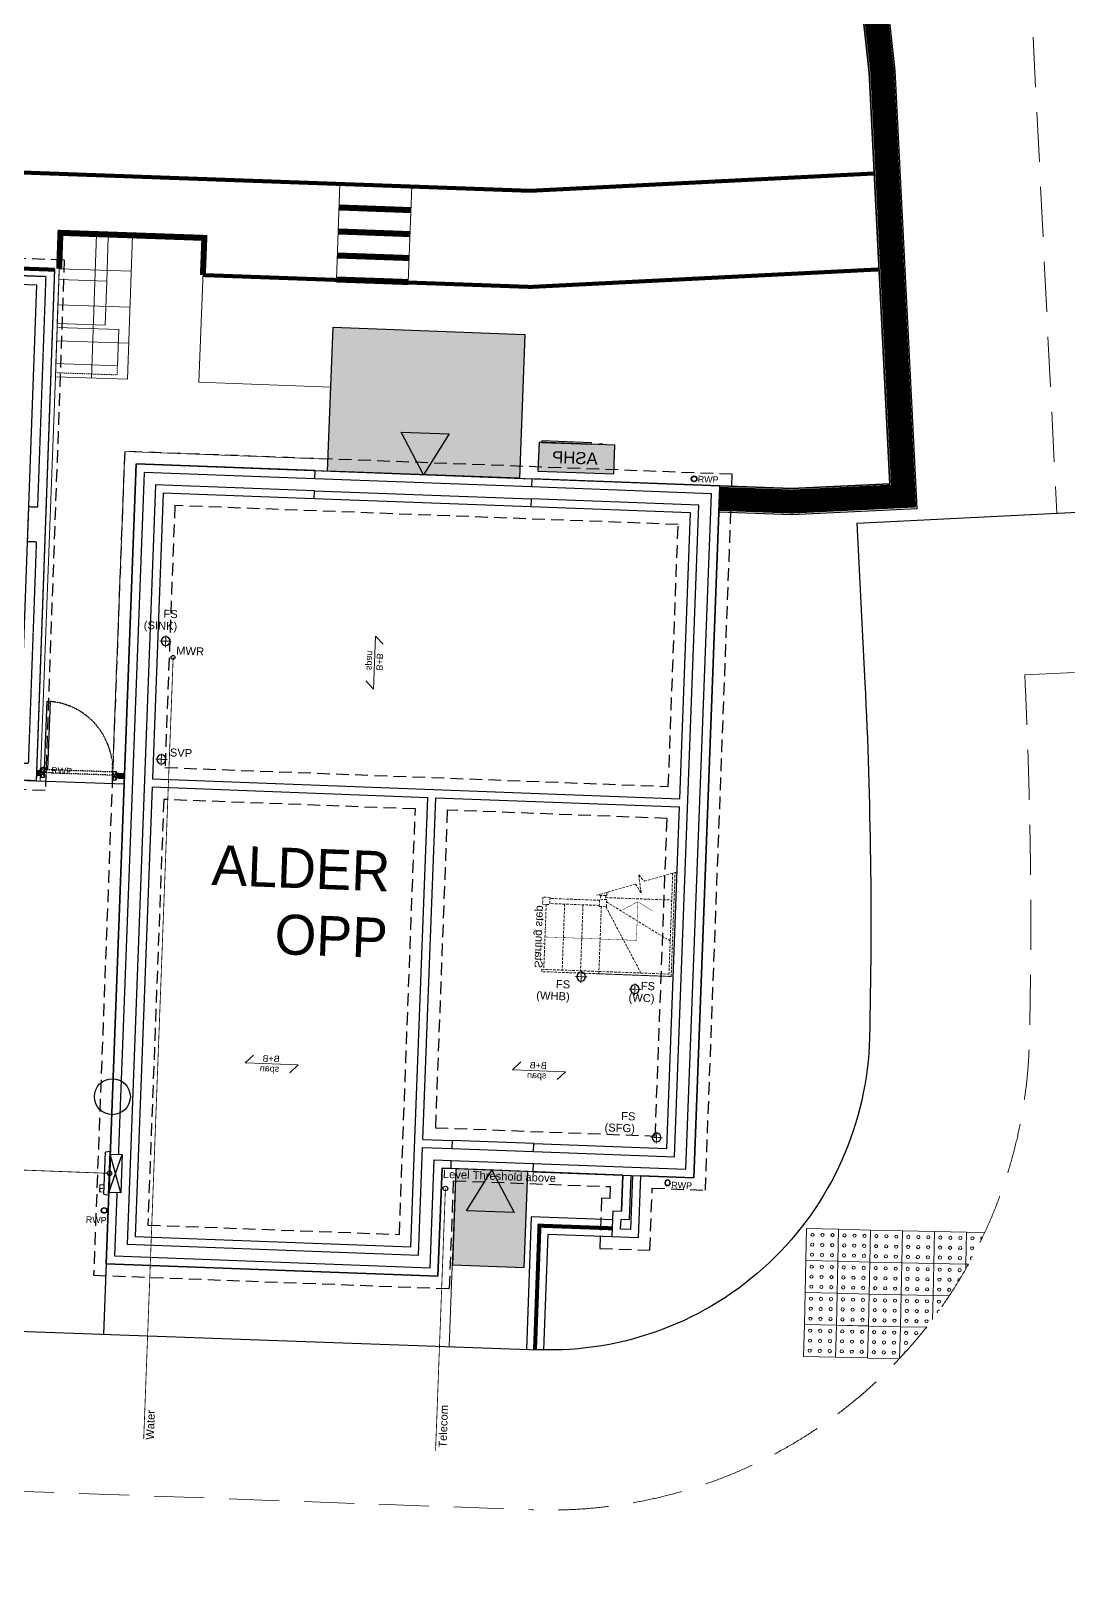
# Model space of a CAD drawing. Extents: x 287880777 to 288144713, y 62793326 to 63089570.
# Drawn here: x 287960923 to 287973894, y 63007206 to 63026431 of the extents above; entities that cross this region are included whole.
import ezdxf

# ---------------------------------------------------------------- set-up
doc = ezdxf.new("R2010")
doc.units = 0
doc.set_wipeout_variables(frame=1)
for name, pattern in [('CENTER', [2, 1.25, -0.25, 0.25, -0.25]), ('Dash', [6.35, 3.175, -3.175]), ('DASHED', [1.4, 0.7, -0.7]), ('HIDDEN', [9.525, 6.35, -3.175]), ('XREF - NORTHERN HIGHWAY DESIGN$0$DASHED2', [0.375, 0.25, -0.125])]:
    doc.linetypes.add(name, pattern=pattern)
doc.layers.get('0').update_dxf_attribs({"color": 252})
for name, color, linetype in [('EXP - PEN 1', 1, 'Continuous'), ('NAR 1200h METAL RAILINGS', 160, 'DASHED'), ('NAR DETAIL', 2, 'Continuous'), ('NAR EXTERNAL WALLS', 2, 'Continuous'), ('NAR PATIO', 3, 'Continuous'), ('NAR PRIVATE DRIVE', 6, 'Continuous'), ('NAR PRIVATE PATH HATCH', 8, 'Continuous'), ('NAR ROLLOVERS', 76, 'DASHED'), ('Wain-Drainage Foul', 6, 'Continuous'), ('Wain-Drainage Foul Text', 2, 'Continuous'), ('Wain-Electrics', 3, 'Continuous'), ('Wain-Foundation acessories', 9, 'Continuous'), ('Wain-Foundation Line', 9, 'Continuous'), ('Wain-Meter box', 9, 'Continuous'), ('Wain-Part M', 10, 'Continuous'), ('Wain-RWP', 9, 'Continuous'), ('Wain-Services Run (Electric)', 10, 'Continuous'), ('Wain-Services Run (Telecom)', 190, 'Continuous'), ('Wain-Stair 1', 2, 'Continuous'), ('Wain-Stair numbers', 9, 'Continuous'), ('Wain-Wall (External)', 4, 'Continuous')]:
    doc.layers.add(name, color=color, linetype=linetype)
for name, color, linetype, lineweight in [('EXP - STEPS', 240, 'Continuous', 18), ('NAR BIN STORAGE', 2, 'Continuous', 0), ('NAR CBF', 34, 'FENCELINE2', 0), ('NAR M4(2)', 94, 'Continuous', 30), ('NAR PATHS', 3, 'Continuous', 0), ('Wain-Text', 2, 'Continuous', 25), ('XREF - NORTHERN HIGHWAY DESIGN$0$EXP - HIGHWAY CHANNEL', 4, 'XREF - NORTHERN HIGHWAY DESIGN$0$DASHED2', 9), ('XREF - NORTHERN HIGHWAY DESIGN$0$EXP - HIGHWAY FOOTWAY', 3, 'Continuous', 25), ('XREF - NORTHERN HIGHWAY DESIGN$0$EXP - HIGHWAY TACTILES', 1, 'Continuous', 9), ('XREF - NORTHERN HIGHWAY DESIGN$0$EXP - PRIVATE CHANNEL', 3, 'XREF - NORTHERN HIGHWAY DESIGN$0$DASHED2', 9)]:
    doc.layers.add(name, color=color, linetype=linetype, lineweight=lineweight)
for name, color, linetype, true_color in [('NAR DOOR OPENINGS', 140, 'Continuous', 0x00bfff), ('NAR EV CHARGING POINT', 3, 'Continuous', 0x00ff00), ('NAR HOUSE TYPE NAMES', 1, 'Continuous', 0xff0000), ('Wain-Services Run (Water', 145, 'Continuous', 0x3481b8)]:
    doc.layers.add(name, color=color, linetype=linetype, true_color=true_color)
for name, color, linetype, lineweight, true_color in [('NAR Retaining Wall', 222, 'Continuous', 13, 0xcc0099), ('Wain-Mains Water Riser', 152, 'Continuous', 25, 0x2776bb), ('Wain-Mains Water Riser Text', 152, 'Continuous', 25, 0x2776bb)]:
    doc.layers.add(name, color=color, linetype=linetype, lineweight=lineweight, true_color=true_color)
doc.styles.add('DD Arial Narrow', font='ARIALN.TTF', dxfattribs={"height": 100})
doc.styles.get("Standard").update_dxf_attribs({"font": 'arial.ttf'})
doc.linetypes.add('FENCELINE2', pattern='A,0.25,-0.1,[132,ltypeshp.shx,S=0.1,R=0,X=-0.1,Y=0],-0.1,1', length=1.45)

# ---------------------------------------------------------------- blocks, each defined once
blk = doc.blocks.new('Stairs Subs (Alderwood)')
at = {"layer": 'Wain-Stair 1', "linetype": 'HIDDEN', "lineweight": 9, "ltscale": 5}
for p, q in [((107, 357), (107, 1658, 0)), ((136, 1649, 0), (136, 357)), ((546, 1598, 0), (556, 1592, 0)), ((917, 1388), (948, 1371)), ((948, 1337), (948, 1378, 0)), ((1038, 1348, 0), (1038, 1337)), ((961, 1312), (136, 1312)), ((136, 800), (948, 1259)), ((486, 386), (956, 1198)), ((1038, 1337), (948, 1337)), ((948, 1198), (948, 1288)), ((948, 1288), (1038, 1288)), ((1038, 1198), (948, 1198)), ((961, 1337), (961, 1288)), ((1012, 1198), (1012, 386)), ((1025, 1337), (1025, 1288)), ((1038, 1198), (1038, 1288)), ((1038, 1275), (1657, 1275)), ((1038, 1211), (1657, 1211)), ((1242, 1211), (1242, 386)), ((1472, 1211), (1472, 386)), ((1657, 1288), (1747, 1288)), ((1657, 1288), (1657, 1198)), ((1747, 1198), (1657, 1198)), ((1702, 1198), (1702, 386)), ((1747, 1288), (1747, 1198)), ((1012, 386), (136, 386)), ((1012, 386), (1012, 357)), ((1726, 386), (1012, 386)), ((1012, 357), (1012, 386)), ((1726, 357), (1726, 386)), ((107, 357), (1726, 357)), ((136, 357), (1012, 357)), ((1012, 357), (1726, 357))]:
    blk.add_line(p, q, dxfattribs=at)
at = {"layer": 'Wain-Stair 1', "linetype": 'HIDDEN', "lineweight": 9, "ltscale": 5, "elevation": 0}
blk.add_lwpolyline([(1073, 1336), (597, 1495), (522, 1388), (559, 1611), (486, 1533), (82, 1667)], dxfattribs=at)
at = {"layer": 'Wain-Stair numbers', "const_width": 5}
for points in [[(372, 1168), (372, 1168), (558, 1275), (744, 1168), (744, 1168)], [(558, 1275), (558, 792), (1702, 792)]]:
    blk.add_lwpolyline(points, dxfattribs=at)
at = {"layer": 'Wain-Stair numbers', "insert": (1719, 792), "char_height": 100, "width": 1584.27, "attachment_point": 2, "rotation": 90, "line_spacing_factor": 0.9}
blk.add_mtext('Starting step ', dxfattribs=at)
blk = doc.blocks.new('Drainage Pipe')
at = {"linetype": 'CENTER', "lineweight": 13, "ltscale": 20}
for p, q in [((-41681, 78687), (-41831, 78687)), ((-41756, 78762), (-41756, 78612))]:
    blk.add_line(p, q, dxfattribs=at)
blk.add_circle((-41756, 78687), 55)
blk = doc.blocks.new('RWP')
for radius in [35, 31.5]:
    blk.add_circle((35, 35), radius)
blk = doc.blocks.new('ASHP')
at = {"transparency": 33554457}
h = blk.add_hatch(color=256, dxfattribs=at)
h.dxf.hatch_style = 1
h.paths.add_polyline_path([(548853, -2506), (548853, -2866), (547903, -2866), (547903, -2506)])
for points in [[(548098, -2496), (548058, -2496), (548058, -2506), (548098, -2506)], [(548199, -2488), (548821, -2488), (548821, -2506), (548199, -2506)]]:
    blk.add_lwpolyline(points, close=True)
at = {"flags": 128}
blk.add_lwpolyline([(548853, -2506), (548853, -2866), (547903, -2866), (547903, -2506)], close=True, dxfattribs=at)
at = {"layer": 'Wain-Electrics', "lineweight": 0, "insert": (548112, -2609), "char_height": 150, "width": 2397.38, "attachment_point": 1, "line_spacing_factor": 0.9}
blk.add_mtext('\\A1;ASHP ', dxfattribs=at)
at = {"layer": 'Wain-Text', "lineweight": 0, "insert": (548112, -2609), "char_height": 150, "width": 2397.38, "attachment_point": 1, "line_spacing_factor": 0.9}
blk.add_mtext('\\A1;ASHP ', dxfattribs=at)
blk = doc.blocks.new('Span symbol - Beam & block')
at = {"linetype": 'Continuous', "lineweight": 13}
for p, q in [((-5342, 71790), (-6007, 71790)), ((-6007, 71790), (-5906, 71689)), ((-5442, 71890), (-5342, 71790))]:
    blk.add_line(p, q, dxfattribs=at)
at = {"insert": (-5770, 71896), "char_height": 80, "attachment_point": 1, "line_spacing_factor": 0.9}
blk.add_mtext('B+B\\Pspan', dxfattribs=at)
blk = doc.blocks.new('Wall mounted meter - Electric (Plan)')
blk.add_wipeout([(-7157, 85115), (-7157, 84635), (-7007, 84635), (-7007, 85115)])
for p, q in [((-7217, 85137), (-7157, 85147)), ((-7217, 85137), (-7217, 84613)), ((-7157, 85147), (-7157, 84603)), ((-7007, 85115), (-7157, 85115)), ((-7007, 84635), (-7007, 85115)), ((-7157, 84603), (-7217, 84613)), ((-7157, 84635), (-7007, 84635))]:
    blk.add_line(p, q)
at = {"color": 9}
for p, q in [((-7157, 85115), (-7007, 84635)), ((-7007, 85115), (-7157, 84635))]:
    blk.add_line(p, q, dxfattribs=at)
at = {"lineweight": 0, "insert": (-7368, 85117), "char_height": 100, "width": 133.81, "attachment_point": 1, "line_spacing_factor": 0.9}
blk.add_mtext('\\A1;\\pi78.42052,t378.42052;{\\fCalibri|b0|i0|c0|p34;E}', dxfattribs=at)
blk = doc.blocks.new('A$Cee92f38c')
at = {"layer": 'NAR M4(2)', "ltscale": 10, "transparency": 33554585}
h = blk.add_hatch(color=256, dxfattribs=at)
h.dxf.hatch_style = 1
h.paths.add_polyline_path([(0, 1.2), (0.9, 1.2), (0.9, 0), (0, 0)])
at = {"layer": 'NAR M4(2)', "ltscale": 0.25}
blk.add_lwpolyline([(0, 1.2), (0, 0), (0.9, 0), (0.9, 1.2)], close=True, dxfattribs=at)
blk = doc.blocks.new('A$C3d9247a0')
at = {"layer": 'NAR DOOR OPENINGS', "transparency": 33554610}
h = blk.add_hatch(color=256, dxfattribs=at)
h.dxf.hatch_style = 1
h.paths.add_polyline_path([(450, 1200), (150, 680), (750, 680)])
at = {"layer": 'NAR DOOR OPENINGS'}
blk.add_lwpolyline([(450, 1200), (150, 680), (750, 680)], close=True, dxfattribs=at)
at = {"layer": 'NAR M4(2)', "ltscale": 10, "transparency": 33554585, "xscale": -1000, "yscale": 1000, "zscale": 1000}
blk.add_blockref('A$Cee92f38c', (900, 0), dxfattribs=at)
blk = doc.blocks.new('A$C324e72f9')
at = {"layer": 'NAR DOOR OPENINGS', "transparency": 33554610}
h = blk.add_hatch(color=256, dxfattribs=at)
h.dxf.hatch_style = 1
h.paths.add_polyline_path([(1200, 0), (900, 520), (1500, 520)])
at = {"layer": 'NAR PRIVATE PATH HATCH', "transparency": 33554597}
h = blk.add_hatch(color=256, dxfattribs=at)
h.dxf.hatch_style = 1
h.paths.add_polyline_path([(2400, 0), (0, 0), (0, 1800), (2400, 1800)])
at = {"layer": 'NAR DOOR OPENINGS'}
blk.add_lwpolyline([(1200, 0), (900, 520), (1500, 520)], close=True, dxfattribs=at)
at = {"layer": 'NAR PATIO'}
blk.add_lwpolyline([(2400, 0), (0, 0), (0, 1800), (2400, 1800)], close=True, dxfattribs=at)
blk = doc.blocks.new('XREF - NORTHERN HIGHWAY DESIGN$0$TACTILES')
at = {"layer": 'XREF - NORTHERN HIGHWAY DESIGN$0$EXP - HIGHWAY TACTILES'}
blk.add_lwpolyline([(0.4, 0), (0.4, 0.4), (0, 0.4), (0, 0)], close=True, dxfattribs=at)
for centre in [(0.075, 0.325), (0.075, 0.2), (0.2, 0.325), (0.2, 0.2), (0.325, 0.325), (0.325, 0.2), (0.075, 0.075), (0.2, 0.075), (0.325, 0.075)]:
    blk.add_circle(centre, 0.02, dxfattribs=at)
blk = doc.blocks.new('XREF - NORTHERN HIGHWAY DESIGN')
at = {"layer": 'XREF - NORTHERN HIGHWAY DESIGN$0$EXP - HIGHWAY CHANNEL', "ltscale": 2.5, "flags": 128}
for points in [[(576.797, 268.345, 0.002257), (572.538, 268.113, -0.023661), (527.383, 267.594), (487.88, 269.01, -0.304237), (467.669, 283.638), (466.15, 287.753, -0.031707), (461.53, 303.22, 0.404722), (454.525, 307.757), (452.396, 307.338), (451.469, 312.048), (472.074, 316.103), (473.001, 311.393), (471.019, 311.003, 0.425152), (466.338, 303.74, 0.030534), (470.653, 289.415), (471.498, 287.125, 0.304237), (489.996, 273.737), (522.189, 272.583)], [(528.344, 283.016), (528.344, 283.016, -0.018289), (528.402, 278.437, -0.417754), (522.189, 272.583)]]:
    blk.add_lwpolyline(points, format="xyb", dxfattribs=at)
blk.add_lwpolyline([(528.344, 283.016), (533.138, 283.253)], dxfattribs=at)
at = {"layer": 'XREF - NORTHERN HIGHWAY DESIGN$0$EXP - HIGHWAY FOOTWAY', "flags": 128}
for points in [[(576.897, 266.347, 0.002257), (572.655, 266.117, -0.023661), (527.311, 265.595), (487.809, 267.011, -0.304237), (465.792, 282.946), (464.273, 287.06, -0.031707), (459.582, 302.77, 0.404722), (454.912, 305.795), (450.82, 304.99), (449.391, 312.25), (473.92, 317.078), (475.349, 309.817), (471.405, 309.041, 0.425152), (468.285, 304.199, 0.030534), (472.529, 290.108), (473.374, 287.817, 0.304237), (490.067, 275.736), (522.261, 274.582)], [(526.247, 284.914), (526.346, 282.917, -0.018289), (526.403, 278.485, -0.417754), (522.261, 274.582)]]:
    blk.add_lwpolyline(points, format="xyb", dxfattribs=at)
blk.add_lwpolyline([(526.247, 284.914), (535.036, 285.349)], dxfattribs=at)
at = {"layer": 'XREF - NORTHERN HIGHWAY DESIGN$0$EXP - HIGHWAY TACTILES'}
for points in [[(527.843, 276.046), (527.616, 276.051), (527.607, 275.652), (527.641, 275.651)], [(527.606, 275.587), (527.607, 275.652), (527.207, 275.661), (527.198, 275.261), (527.401, 275.256)], [(527.641, 275.651), (527.607, 275.652), (527.606, 275.587)], [(527.191, 274.959), (527.198, 275.261), (526.798, 275.27), (526.789, 274.87), (527.117, 274.863)], [(527.401, 275.256), (527.198, 275.261), (527.191, 274.959)], [(527.117, 274.863), (526.789, 274.87), (526.78, 274.47)]]:
    blk.add_lwpolyline(points, dxfattribs=at)
for centre in [(527.69, 275.975), (527.687, 275.85), (527.281, 275.584), (527.405, 275.581), (527.53, 275.578), (527.275, 275.334), (527.278, 275.459), (527.4, 275.331), (527.403, 275.456), (526.871, 275.193), (526.996, 275.19), (527.121, 275.188), (527.271, 275.184), (526.866, 274.943), (526.869, 275.068), (526.991, 274.94), (526.994, 275.065), (527.116, 274.938), (527.119, 275.063), (526.862, 274.793), (526.987, 274.791), (526.859, 274.668)]:
    blk.add_circle(centre, 0.02, dxfattribs=at)
for centre, start, end in [((527.815, 275.972), 81.7731, 226.9374), ((527.684, 275.725), 66.2901, 237.0857), ((527.528, 275.453), 61.4962, 235.8976), ((527.269, 275.059), 62.6318, 225.7538), ((526.857, 274.543), 67.9903, 207.7939)]:
    blk.add_arc(centre, 0.02, start, end, dxfattribs=at)
at = {"layer": 'XREF - NORTHERN HIGHWAY DESIGN$0$EXP - PRIVATE CHANNEL', "ltscale": 2.5}
blk.add_lwpolyline([(522.776, 320.96), (528.357, 292.859), (528.744, 285.038)], dxfattribs=at)
at = {"layer": 'XREF - NORTHERN HIGHWAY DESIGN$0$EXP - HIGHWAY TACTILES', "rotation": 358.6879940820637}
for p in [(525.608, 275.697), (526.008, 275.688), (526.407, 275.679), (526.807, 275.67), (527.207, 275.661), (525.599, 275.297), (525.998, 275.288), (526.398, 275.279), (526.798, 275.27), (525.589, 274.898), (525.989, 274.888), (526.389, 274.879), (525.58, 274.498), (525.98, 274.489), (526.38, 274.479)]:
    blk.add_blockref('XREF - NORTHERN HIGHWAY DESIGN$0$TACTILES', p, dxfattribs=at)

msp = doc.modelspace()

# ---------------------------------------------------------------- linework, layer by layer
at = {"layer": 'Defpoints'}
msp.add_lwpolyline([(287957721, 63023582), (287961220, 63023457), (287960991, 63017058), (287957492, 63017184)], close=True, dxfattribs=at)
at = {"layer": 'EXP - STEPS'}
for p, q in [((287964744, 63023323), (287964788, 63024523)), ((287965643, 63023291), (287965687, 63024490))]:
    msp.add_line(p, q, dxfattribs=at)
at = {"layer": 'EXP - STEPS', "const_width": 75}
for points in [[(287964777, 63024223), (287965676, 63024190)], [(287964766, 63023923), (287965665, 63023890)], [(287964755, 63023623), (287965654, 63023591)], [(287964744, 63023323), (287965643, 63023291)]]:
    msp.add_lwpolyline(points, dxfattribs=at)
at = {"layer": 'NAR 1200h METAL RAILINGS', "ltscale": 250, "const_width": 50}
msp.add_lwpolyline([(287968196, 63011466), (287967283, 63011499), (287967227, 63009949)], dxfattribs=at)
at = {"layer": 'NAR BIN STORAGE'}
for points in [[(287961273, 63023322), (287961873, 63023301), (287961892, 63023851), (287961292, 63023872)], [(287961254, 63022773), (287961854, 63022752), (287961873, 63023301), (287961273, 63023322)], [(287961237, 63022273), (287962006, 63022246), (287962022, 63022696), (287961253, 63022723)]]:
    msp.add_lwpolyline(points, close=True, dxfattribs=at)
at = {"layer": 'NAR BIN STORAGE', "linetype": 'Dash', "ltscale": 0.025}
msp.add_lwpolyline([(287962006, 63022246), (287962002, 63022131), (287961233, 63022158), (287961237, 63022273)], dxfattribs=at)
at = {"layer": 'NAR CBF', "linetype": 'DASHED', "ltscale": 500, "transparency": 33554687, "const_width": 75}
msp.add_lwpolyline([(287963075, 63023378), (287963093, 63023843), (287961294, 63023906), (287961278, 63023457)], dxfattribs=at)
at = {"layer": 'NAR CBF', "ltscale": 1200, "transparency": 33554687, "const_width": 75}
for points in [[(287960994, 63017158), (287961045, 63017157)], [(287961994, 63017122), (287962094, 63017117)]]:
    msp.add_lwpolyline(points, dxfattribs=at)
at = {"layer": 'NAR DETAIL', "flags": 128}
for points in [[(287961096, 63017202), (287961127, 63018052), (287961165, 63018051), (287961134, 63017201)], [(287961093, 63017103), (287961096, 63017202), (287961047, 63017204), (287961043, 63017104)], [(287961992, 63017070), (287961996, 63017170), (287961946, 63017172), (287961942, 63017072)]]:
    msp.add_lwpolyline(points, close=True, dxfattribs=at)
for points in [[(287961096, 63017202), (287961043, 63017104)], [(287961047, 63017204), (287961093, 63017103)], [(287961996, 63017170), (287961942, 63017072)], [(287961946, 63017172), (287961992, 63017070)]]:
    msp.add_lwpolyline(points, dxfattribs=at)
at = {"layer": 'NAR DETAIL', "linetype": 'DASHED', "ltscale": 0.005, "flags": 128}
msp.add_lwpolyline([(287961096, 63017202), (287961946, 63017172), (287961944, 63017128), (287961095, 63017159)], close=True, dxfattribs=at)
at = {"layer": 'NAR DETAIL', "linetype": 'DASHED', "ltscale": 0.2}
msp.add_arc((287961096, 63017202), 850, 357.9475, 85.5276, dxfattribs=at)
at = {"layer": 'NAR EV CHARGING POINT'}
msp.add_circle((287961943, 63013111), 225, dxfattribs=at)
at = {"layer": 'NAR EXTERNAL WALLS'}
for points in [[(287969526, 63020420), (287970440, 63020385), (287972005, 63020463), (287971731, 63025935), (287971566, 63027410), (287971220, 63029142), (287964960, 63027894), (287965023, 63027575), (287970965, 63028760), (287971245, 63027360), (287971407, 63025909), (287971665, 63020771), (287970438, 63020711), (287969538, 63020745)], [(287969538, 63020745), (287970438, 63020711), (287971665, 63020771), (287971407, 63025909), (287971245, 63027360), (287970965, 63028760), (287965466, 63027664)], [(287968200, 63011573), (287967179, 63011610), (287967119, 63009953)], [(287968192, 63011359), (287967386, 63011388), (287967335, 63009945)]]:
    msp.add_lwpolyline(points, dxfattribs=at)
at = {"layer": 'NAR PATHS'}
for points in [[(287961041, 63017056), (287961231, 63022108), (287962131, 63022077), (287962193, 63023876), (287963093, 63023843), (287963025, 63022040), (287964674, 63021978)], [(287961681, 63022092), (287961743, 63023891)], [(287962178, 63023426), (287961278, 63023457)], [(287962162, 63022976), (287961262, 63023007)], [(287962146, 63022526), (287961247, 63022558)], [(287961941, 63017024), (287962097, 63021175), (287964640, 63021079)], [(287966155, 63009988), (287966239, 63012210), (287968324, 63012132), (287968307, 63011682), (287968204, 63011686), (287968200, 63011574), (287967179, 63011610), (287967120, 63009953)]]:
    msp.add_lwpolyline(points, dxfattribs=at)
msp.add_lwpolyline([(287961231, 63022108), (287962131, 63022077), (287962193, 63023876), (287961294, 63023907)], close=True, dxfattribs=at)
at = {"layer": 'NAR Retaining Wall', "linetype": 'DASHED', "ltscale": 250, "const_width": 300}
msp.add_lwpolyline([(287969532, 63020582), (287970439, 63020548), (287971835, 63020617), (287971569, 63025922), (287971406, 63027385), (287971092, 63028951), (287964991, 63027735)], dxfattribs=at)
at = {"layer": 'NAR ROLLOVERS', "ltscale": 500, "const_width": 50}
for points in [[(287971473, 63024648), (287967165, 63024431), (287949911, 63025053)], [(287961220, 63023445), (287949868, 63023854)], [(287971533, 63023449), (287967173, 63023230), (287963075, 63023378)]]:
    msp.add_lwpolyline(points, dxfattribs=at)
at = {"layer": 'Wain-Foundation Line', "linetype": 'HIDDEN', "ltscale": 25}
for points in [[(287957608, 63023704), (287961342, 63023570), (287961104, 63016937), (287957370, 63017070)], [(287969694, 63020889), (287962097, 63021175), (287961709, 63010880), (287966159, 63010712), (287966209, 63012061), (287968168, 63011987), (287968162, 63011838), (287968060, 63011841), (287968036, 63011214), (287968663, 63011191), (287968693, 63011968), (287969357, 63011943)], [(287969017, 63020261), (287962724, 63020498), (287962601, 63017225), (287968894, 63016988)], [(287965731, 63016707), (287962586, 63016825), (287962386, 63011507), (287965531, 63011389)], [(287968879, 63016588), (287966131, 63016692), (287965982, 63012723), (287968730, 63012619)]]:
    msp.add_lwpolyline(points, close=True, dxfattribs=at)
at = {"layer": 'Wain-Mains Water Riser'}
msp.add_circle((287962703, 63018600), 25, dxfattribs=at)
at = {"layer": 'Wain-RWP'}
msp.add_circle((287961079, 63017192), 37.5, dxfattribs=at)
at = {"layer": 'Wain-Services Run (Telecom)', "const_width": 10}
msp.add_lwpolyline([(287966107, 63011964), (287965984, 63008684)], dxfattribs=at)
at = {"layer": 'Wain-Services Run (Telecom)'}
msp.add_circle((287966107, 63011964), 29, dxfattribs=at)
at = {"layer": 'Wain-Services Run (Water', "const_width": 10}
msp.add_lwpolyline([(287962703, 63018600), (287962335, 63008832)], dxfattribs=at)
at = {"layer": 'Wain-Wall (External)'}
for p, q in [((287962442, 63016981), (287965887, 63016851)), ((287962446, 63017081), (287969038, 63016833)), ((287965726, 63012582), (287965887, 63016851)), ((287965826, 63012578), (287965987, 63016847)), ((287965987, 63016847), (287969035, 63016733)), ((287968324, 63012132), (287968307, 63011682)), ((287968426, 63012128), (287968405, 63011576)), ((287968446, 63012127), (287968421, 63011453)), ((287968548, 63012123), (287968519, 63011346)), ((287968192, 63011359), (287968204, 63011686)), ((287968204, 63011686), (287968307, 63011682)), ((287968298, 63011457), (287968303, 63011580)), ((287968303, 63011580), (287968405, 63011576)), ((287968519, 63011346), (287968192, 63011359)), ((287968421, 63011453), (287968298, 63011457))]:
    msp.add_line(p, q, dxfattribs=at)
for points in [[(287957721, 63023582), (287961220, 63023457), (287960991, 63017058), (287960327, 63017082), (287960334, 63017297), (287960784, 63017281), (287960784, 63017281), (287960784, 63017281), (287960998, 63023250), (287960998, 63023250), (287960998, 63023250), (287957928, 63023360), (287957714, 63017391), (287957714, 63017391), (287957714, 63017391), (287957714, 63017391), (287957714, 63017391), (287958052, 63017379), (287958044, 63017164), (287957492, 63017184)], [(287967184, 63020731), (287964476, 63020833), (287964479, 63020935), (287967187, 63020833)], [(287967174, 63020481), (287964466, 63020583), (287964470, 63020683), (287967178, 63020581)], [(287967213, 63012526), (287966191, 63012565), (287966187, 63012465), (287967209, 63012426)], [(287967199, 63012174), (287966178, 63012212), (287966181, 63012315), (287967203, 63012276)]]:
    msp.add_lwpolyline(points, close=True, dxfattribs=at)
at = {"layer": 'Wain-Wall (External)', "linetype": 'HIDDEN'}
msp.add_lwpolyline([(287957721, 63023582), (287961220, 63023457), (287960991, 63017058), (287960327, 63017082), (287960334, 63017297), (287960896, 63017277), (287960996, 63020042), (287960883, 63020046), (287960899, 63020485), (287961011, 63020481), (287961114, 63023358), (287957820, 63023476), (287957717, 63020599), (287957829, 63020595), (287957814, 63020156), (287957701, 63020160), (287957602, 63017395), (287958052, 63017379), (287958044, 63017164), (287957492, 63017184)], close=True, dxfattribs=at)
at = {"layer": 'Wain-Wall (External)'}
for points in [[(287964479, 63020935), (287962241, 63021019), (287961865, 63011024), (287966014, 63010868), (287966065, 63012217), (287966178, 63012212)], [(287964476, 63020833), (287962340, 63020913), (287961971, 63011122), (287965916, 63010974), (287965967, 63012323), (287966181, 63012315)], [(287967199, 63012174), (287969213, 63012098), (287969538, 63020745), (287967187, 63020833)], [(287964470, 63020683), (287962484, 63020757), (287962127, 63011267), (287965772, 63011129), (287965822, 63012478), (287966187, 63012465)], [(287964466, 63020583), (287962580, 63020654), (287962446, 63017081)], [(287967203, 63012276), (287969114, 63012205), (287969432, 63020646), (287967184, 63020731)], [(287969038, 63016833), (287969173, 63020406), (287967174, 63020481)], [(287967209, 63012426), (287968970, 63012360), (287969277, 63020502), (287967178, 63020581)], [(287962442, 63016981), (287962230, 63011363), (287965675, 63011233), (287965726, 63012582)], [(287967213, 63012526), (287968874, 63012464), (287969035, 63016733)], [(287965826, 63012578), (287966191, 63012565)]]:
    msp.add_lwpolyline(points, dxfattribs=at)

# ---------------------------------------------------------------- block references
at = {"layer": 'NAR DETAIL', "xscale": -1, "rotation": 357.8452159327877}
msp.add_blockref('ASHP', (288515837, 63003157), dxfattribs=at)
at = {"layer": 'NAR M4(2)', "xscale": -1, "rotation": 357.8452159327877}
msp.add_blockref('A$C3d9247a0', (287967093, 63010977), dxfattribs=at)
at = {"layer": 'NAR PATIO', "rotation": 357.8452159327877}
msp.add_blockref('A$C324e72f9', (287964634, 63020929), dxfattribs=at)
at = {"layer": 'Wain-Drainage Foul', "lineweight": 0, "xscale": -1}
for p, rotation in [((288039671, 62974118), 87.8452159327876), ((288007240, 63094388), 177.8452159327876), ((288012489, 63091672, 42), 177.8452159327876), ((288013160, 63091515), 177.8452159327876), ((288013432, 63089662), 177.8452159327876)]:
    msp.add_blockref('Drainage Pipe', p, dxfattribs=dict(at, rotation=rotation))
at = {"layer": 'Wain-Foundation acessories', "xscale": -1}
for p, rotation in [((287893694, 63026905), 267.8452159327876), ((287955566, 62941994), 357.8452159327877), ((287958907, 62941910), 357.8452159327877)]:
    msp.add_blockref('Span symbol - Beam & block', p, dxfattribs=dict(at, rotation=rotation))
at = {"layer": 'Wain-RWP'}
for p, rotation in [((287969253, 63020865, 0), 177.8452159327876), ((287961806, 63011726), 267.8452159327876)]:
    msp.add_blockref('RWP', p, dxfattribs=dict(at, rotation=rotation))
at = {"layer": 'Wain-RWP', "xscale": -1, "rotation": 357.8452159327877}
msp.add_blockref('RWP', (287968919, 63011999, 0), dxfattribs=at)
at = {"layer": 'Wain-Stair 1', "xscale": -1, "rotation": 357.8452159327877}
msp.add_blockref('Stairs Subs (Alderwood)', (287969023, 63014252), dxfattribs=at)

# ---------------------------------------------------------------- texts
at = {"layer": 'NAR HOUSE TYPE NAMES', "insert": (287965426, 63016174, 0), "char_height": 500, "attachment_point": 3, "rotation": 357.8452, "style": 'DD Arial Narrow'}
msp.add_mtext_dynamic_manual_height_columns('{\\fGill Sans MT|b0|i0|c0|p34;ALDER\\POPP}', width=2588.93, gutter_width=12.5, heights=[0], dxfattribs=at)
at = {"layer": 'Wain-Drainage Foul Text', "char_height": 100, "rotation": 357.8452, "line_spacing_factor": 0.9}
for s, insert, attachment_point in [('\\A1;FS\\P(SINK)', (287962757, 63019050), 6), ('\\A1;FS\\P(WHB)', (287967669, 63014563), 3), ('\\A1;FS\\P(WC)', (287968730, 63014540), 3), ('\\A1;FS\\P(SFG)', (287968484, 63012914), 3)]:
    msp.add_mtext(s, dxfattribs=dict(at, insert=insert, attachment_point=attachment_point))
at = {"layer": 'Wain-Drainage Foul Text', "lineweight": 0, "insert": (287962943, 63017453, 0), "char_height": 100, "attachment_point": 3, "rotation": 357.8452, "line_spacing_factor": 0.9}
msp.add_mtext('\\A1;{\\fArial|b0|i0|c0|p34;SVP}', dxfattribs=at)
at = {"layer": 'Wain-Mains Water Riser Text', "insert": (287963092, 63018724, 0), "char_height": 100, "attachment_point": 3, "rotation": 357.8452, "line_spacing_factor": 0.9}
msp.add_mtext('MWR', dxfattribs=at)
at = {"layer": 'Wain-Part M', "insert": (287966784, 63012169), "char_height": 100, "width": 1809.27, "attachment_point": 2, "rotation": 357.8452, "line_spacing_factor": 0.9}
msp.add_mtext('Level Threshold above  ', dxfattribs=at)
at = {"layer": 'Wain-RWP', "char_height": 80, "line_spacing_factor": 0.9}
for insert, attachment_point, rotation in [((287969524, 63020861, 0), 3, 357.8452), ((287961181, 63017228), 1, 357.9477), ((287969189, 63011959, 0), 9, 357.8452), ((287961870, 63011527, 0), 9, 357.8452)]:
    msp.add_mtext('RWP', dxfattribs=dict(at, insert=insert, attachment_point=attachment_point, rotation=rotation))
at = {"layer": 'Wain-Services Run (Telecom)'}
msp.add_text('Telecom', height=100, rotation=87.8452, dxfattribs=at).set_placement((287966121, 63008722, 0))
at = {"layer": 'Wain-Services Run (Water'}
msp.add_text('Water', height=100, rotation=87.8452, dxfattribs=at).set_placement((287962461, 63008822, 0))

# ---------------------------------------------------------------- next in the draw order: block references
at = {"layer": 'Wain-Meter box', "xscale": -1, "rotation": 177.8452159327876}
msp.add_blockref('Wall mounted meter - Electric (Plan)', (287972250, 63096699), dxfattribs=at)

# ---------------------------------------------------------------- next in the draw order: linework, layer by layer
at = {"layer": 'Defpoints'}
msp.add_lwpolyline([(287962241, 63021019), (287969538, 63020745), (287969213, 63012098), (287968548, 63012123), (287968519, 63011346), (287968192, 63011359), (287968204, 63011686), (287968307, 63011682), (287968324, 63012132), (287966065, 63012217), (287966014, 63010868), (287961865, 63011024)], close=True, dxfattribs=at)
at = {"layer": 'NAR PRIVATE DRIVE'}
msp.add_lwpolyline([(287953946, 63010425), (287954330, 63021152), (287957630, 63021034), (287957492, 63017184), (287960991, 63017058), (287962090, 63017019), (287961832, 63010143)], dxfattribs=at)
at = {"layer": 'Wain-Services Run (Electric)', "const_width": 10}
msp.add_lwpolyline([(287961907, 63012153), (287960137, 63012220)], dxfattribs=at)
at = {"layer": 'Wain-Services Run (Electric)'}
msp.add_circle((287961907, 63012153), 29, dxfattribs=at)

# ---------------------------------------------------------------- next in the draw order: block references
at = {"layer": 'EXP - PEN 1', "xscale": 1000, "yscale": 1000, "zscale": 1000}
msp.add_blockref('XREF - NORTHERN HIGHWAY DESIGN', (287445006, 62735366), dxfattribs=at)

doc.saveas('drawing.dxf')
